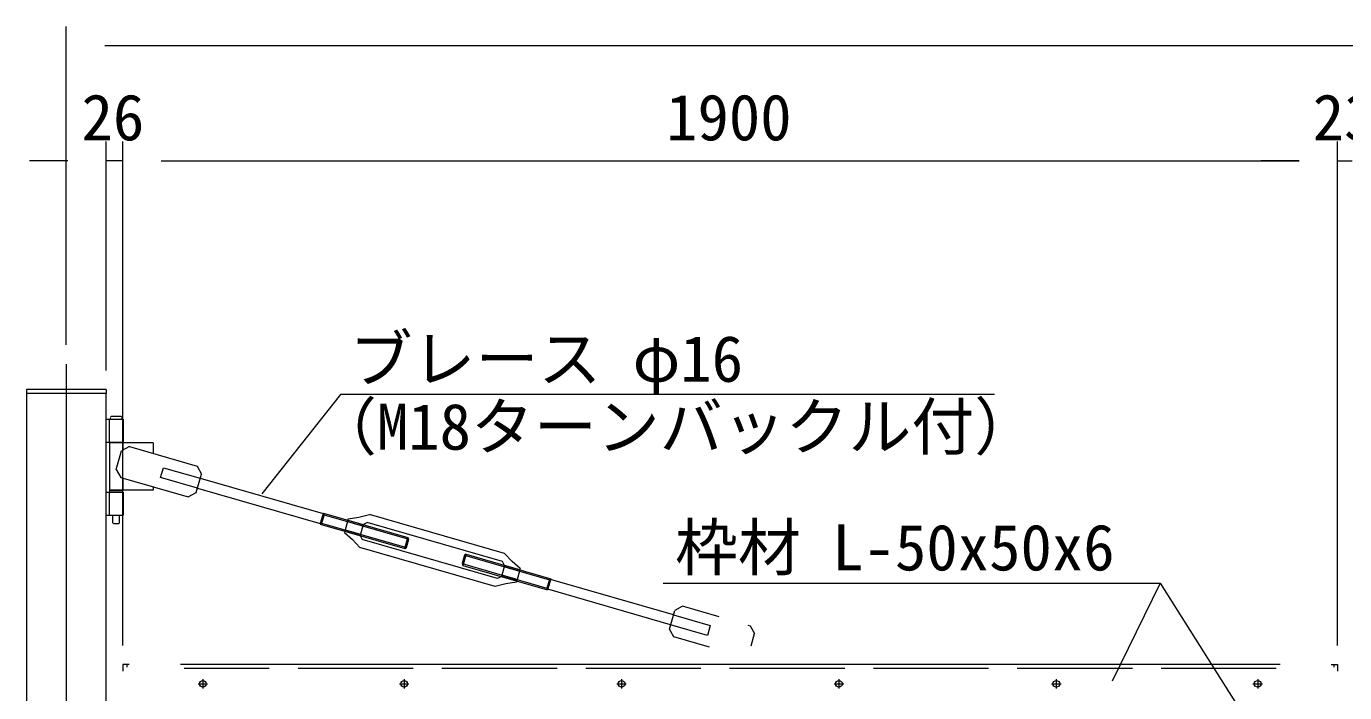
# Model space of a CAD drawing. Units: millimetres, scale not verified. Extents: x -6300 to 6300, y -4455 to 4455.
# Drawn here: x -4112 to -2050, y 1011 to 2053 of the extents above; entities that cross this region are included whole.
import ezdxf
from ezdxf.enums import TextEntityAlignment as Align

# ---------------------------------------------------------------- set-up
doc = ezdxf.new("R2010")
doc.units = ezdxf.units.MM
doc.header["$LTSCALE"] = 30
doc.linetypes.add('DASHED', pattern=[7.5, 6, -1.5])
doc.linetypes.add('USER1', pattern=[50.8, 31.75, -6.35, 6.35, -6.35])
for name, color, linetype, lineweight in [('0-0_D-STR1', 1, 'Continuous', 18), ('0-1_D-BMK', 2, 'USER1', 13), ('0-5_D-STR-TXT', 7, 'Continuous', 9), ('0-6_D-STR-DIM', 7, 'Continuous', 9), ('0-A_D-STR3', 3, 'Continuous', 13)]:
    doc.layers.add(name, color=color, linetype=linetype, lineweight=lineweight)
doc.styles.add('ＭＳ ゴシック', font='')
doc.styles.get('ＭＳ ゴシック').set_extended_font_data('MS Gothic')

msp = doc.modelspace()

# ---------------------------------------------------------------- linework, layer by layer
at = {"layer": '0-0_D-STR1'}
for p, q in [((-3987.01, 1484.73), (-4112.01, 1484.73)), ((-4112.01, 1484.73), (-4112.01, 1478.73)), ((-3987.01, 1484.73), (-3987.01, 1478.73)), ((-4112.01, 1478.73), (-4112.01, -495.27)), ((-3987.01, 1478.73), (-4112.01, 1478.73)), ((-3987.01, 1478.73), (-4112.01, 1478.73)), ((-3961.01, 1054.73), (-3961.01, 1044.73)), ((-3951.01, 1054.73), (-3961.01, 1054.73)), ((-2151.01, 1054.73), (-3871.01, 1054.73)), ((-2071.01, 1054.73), (-2061.01, 1054.73)), ((-2061.01, 1054.73), (-2061.01, 1044.73))]:
    msp.add_line(p, q, dxfattribs=at)
at = {"layer": '0-0_D-STR1', "linetype": 'DASHED'}
for p, q in [((-3955.01, 1054.73), (-3955.01, 1050.73)), ((-2067.01, 1054.73), (-2067.01, 1050.73)), ((-2157.01, 1048.73), (-3865.01, 1048.73))]:
    msp.add_line(p, q, dxfattribs=at)
at = {"layer": '0-0_D-STR1'}
msp.add_lwpolyline([(-4112.01, -495.27), (-3987.01, -495.27), (-3987.01, 1478.73)], dxfattribs=at)
at = {"layer": '0-1_D-BMK'}
for p, q in [((-4049.51, 1524.73), (-4049.51, -535.27)), ((-3836.01, 1032.17), (-3836.01, 1017.29)), ((-3521.01, 1032.17), (-3521.01, 1017.29)), ((-3181.01, 1032.17), (-3181.01, 1017.29)), ((-2841.01, 1032.17), (-2841.01, 1017.29)), ((-2501.01, 1032.17), (-2501.01, 1017.29)), ((-2186.01, 1032.17), (-2186.01, 1017.29)), ((-3843.45, 1024.73), (-3828.57, 1024.73)), ((-3528.45, 1024.73), (-3513.57, 1024.73)), ((-3188.45, 1024.73), (-3173.57, 1024.73)), ((-2848.45, 1024.73), (-2833.57, 1024.73)), ((-2508.45, 1024.73), (-2493.57, 1024.73)), ((-2193.45, 1024.73), (-2178.57, 1024.73))]:
    msp.add_line(p, q, dxfattribs=at)
at = {"layer": '0-5_D-STR-TXT'}
for points in [[(-2597.59, 1476.98), (-3620.71, 1476.98), (-3743.66, 1321.69)], [(-3115.92, 1182.05), (-2338.66, 1182.05), (-2101.14, 806.25)]]:
    msp.add_lwpolyline(points, dxfattribs=at)
at = {"layer": '0-6_D-STR-DIM'}
for p, q in [((-4049.51, 1554.73), (-4049.51, 2052.76)), ((-3989.51, 2022.76), (-109.51, 2022.76)), ((-3987.01, 1514.73), (-3987.01, 1872.77)), ((-3961.01, 1084.73), (-3961.01, 1872.77)), ((-3961.01, 1084.73), (-3961.01, 1872.77)), ((-2061.01, 1084.73), (-2061.01, 1872.77)), ((-2061.01, 1084.73), (-2061.01, 1872.77)), ((-4047.01, 1842.77), (-4107.01, 1842.77)), ((-3961.01, 1842.77), (-3987.01, 1842.77)), ((-3901.01, 1842.77), (-2121.01, 1842.77)), ((-3901.01, 1842.77), (-3841.01, 1842.77)), ((-2121.01, 1842.77), (-2181.01, 1842.77)), ((-2061.01, 1842.77), (-2038.01, 1842.77)), ((-2338.66, 1182.05), (-2413.58, 1028.98))]:
    msp.add_line(p, q, dxfattribs=at)
at = {"layer": '0-A_D-STR3'}
for p, q in [((-3987.01, 1438.7), (-3960.71, 1438.7)), ((-3982.31, 1438.7), (-3982.31, 1402.7)), ((-3963.51, 1442.7), (-3979.51, 1442.7)), ((-3979.51, 1438.7), (-3963.51, 1438.7)), ((-3960.71, 1438.7), (-3960.71, 1402.7)), ((-3987.01, 1402.7), (-3960.71, 1402.7)), ((-3977.01, 1401.7), (-3977.01, 1402.7)), ((-3966.01, 1401.7), (-3966.01, 1402.7)), ((-3982.01, 1401.7), (-3982.01, 1327.7)), ((-3913.51, 1401.7), (-3982.01, 1401.7)), ((-3971.29, 1360), (-3962.97, 1388.82)), ((-3950.59, 1395.65), (-3962.97, 1388.82)), ((-3961.01, 1401.7), (-3961.01, 1389.9)), ((-3950.59, 1395.65), (-3844.91, 1365.14)), ((-3913.51, 1401.7), (-3913.51, 1384.95)), ((-3844.91, 1365.14), (-3838.07, 1352.75)), ((-3971.29, 1360), (-3964.46, 1347.62)), ((-3964.46, 1347.62), (-3858.78, 1317.1)), ((-3961.01, 1346.62), (-3961.01, 1327.7)), ((-3846.4, 1323.93), (-3838.07, 1352.75)), ((-3839.99, 1346.12), (-3647.79, 1290.84)), ((-3987.01, 1324.7), (-3960.71, 1324.7)), ((-3982.31, 1324.7), (-3982.31, 1288.7)), ((-3913.51, 1327.7), (-3982.01, 1327.7)), ((-3960.71, 1324.7), (-3960.71, 1288.7)), ((-3913.51, 1332.9), (-3913.51, 1327.7)), ((-3858.78, 1317.1), (-3846.4, 1323.93)), ((-3846.4, 1323.93), (-3846.1, 1323.93)), ((-3844.45, 1330.68), (-3652.24, 1275.4)), ((-3987.01, 1288.7), (-3960.71, 1288.7)), ((-3976.86, 1276.7), (-3976.86, 1288.7)), ((-3966.16, 1276.7), (-3966.16, 1288.7)), ((-3647.5, 1291.83), (-3652.49, 1274.54)), ((-3647.79, 1290.84), (-3652.25, 1275.38)), ((-3646.38, 1289.24), (-3650.17, 1276.13)), ((-3647.5, 1291.83), (-3515.08, 1253.6)), ((-3646.38, 1289.24), (-3647.5, 1291.83)), ((-3646.38, 1289.24), (-3513.59, 1250.92)), ((-3608.51, 1282.66), (-3614.61, 1261.52)), ((-3609.67, 1278.65), (-3585.65, 1271.71)), ((-3609.07, 1280.74), (-3585.05, 1273.8)), ((-3363.89, 1228.67), (-3575.25, 1289.71)), ((-3975.86, 1275.7), (-3967.16, 1275.7)), ((-3966.16, 1276.7), (-3967.16, 1275.7)), ((-3650.17, 1276.13), (-3652.49, 1274.54)), ((-3652.49, 1274.54), (-3520.07, 1236.3)), ((-3650.17, 1276.13), (-3517.38, 1237.78)), ((-3614.06, 1263.44), (-3590.04, 1256.51)), ((-3613.46, 1265.53), (-3589.44, 1258.59)), ((-3585.05, 1273.8), (-3590.04, 1256.51)), ((-3585.05, 1273.8), (-3578.86, 1277.22)), ((-3367.49, 1216.18), (-3578.86, 1277.22)), ((-3378.87, 1176.79), (-3590.23, 1237.83)), ((-3590.04, 1256.51), (-3586.62, 1250.32)), ((-3375.26, 1189.28), (-3586.62, 1250.32)), ((-3520.07, 1236.3), (-3515.08, 1253.6)), ((-3424.1, 1227.3), (-3429.1, 1210.01)), ((-3426.79, 1225.82), (-3294, 1187.48)), ((-3424.1, 1227.3), (-3291.68, 1189.06)), ((-3430.58, 1212.69), (-3297.79, 1174.35)), ((-3429.1, 1210.01), (-3296.68, 1171.77)), ((-3364.08, 1209.99), (-3369.07, 1192.7)), ((-3364.08, 1209.99), (-3367.49, 1216.18)), ((-3340.66, 1200.97), (-3364.68, 1207.91)), ((-3340.06, 1203.05), (-3364.08, 1209.99)), ((-3339.5, 1204.98), (-3345.61, 1183.84)), ((-3369.07, 1192.7), (-3375.26, 1189.28)), ((-3345.05, 1185.76), (-3369.07, 1192.7)), ((-3344.45, 1187.85), (-3368.47, 1194.78)), ((-3294, 1187.48), (-3297.79, 1174.35)), ((-3291.68, 1189.06), (-3296.68, 1171.77)), ((-3294, 1187.48), (-3291.68, 1189.06)), ((-3099.82, 1132.59), (-3291.97, 1188.07)), ((-3297.79, 1174.35), (-3296.68, 1171.77)), ((-3104.28, 1117.15), (-3296.43, 1172.63)), ((-3106.21, 1110.45), (-3097.89, 1139.28)), ((-3085.51, 1146.11), (-3097.89, 1139.28)), ((-3028.56, 1129.66), (-3085.51, 1146.11)), ((-2983.75, 1116.73), (-2979.82, 1115.59)), ((-2979.82, 1115.59), (-2972.99, 1103.21)), ((-3106.21, 1110.45), (-3105.91, 1110.45)), ((-3099.38, 1098.07), (-3106.21, 1110.45)), ((-3043.51, 1081.94), (-3099.38, 1098.07)), ((-2978.51, 1084.11), (-2972.99, 1103.21))]:
    msp.add_line(p, q, dxfattribs=at)
at = {"layer": '0-A_D-STR3', "linetype": 'DASHED'}
msp.add_line((-3975.86, 1275.7), (-3976.86, 1276.7), dxfattribs=at)
for points in [[(-3844.45, 1330.68), (-3902.11, 1347.27), (-3897.65, 1362.71), (-3839.99, 1346.12)], [(-3099.82, 1132.59), (-3042.18, 1115.94), (-3046.63, 1100.5), (-3104.28, 1117.15)]]:
    msp.add_lwpolyline(points, dxfattribs=at)
at = {"layer": '0-A_D-STR3'}
msp.add_lwpolyline([(-3981.51, 1327.7), (-3961.51, 1327.7), (-3961.51, 1324.7), (-3981.51, 1324.7)], close=True, dxfattribs=at)
for points in [[(-3608.51, 1282.66), (-3592.16, 1285.22), (-3575.25, 1289.71)], [(-3614.61, 1261.52), (-3602.14, 1250.64), (-3590.23, 1237.83)], [(-3520.07, 1236.3), (-3517.38, 1237.78), (-3513.59, 1250.92), (-3515.08, 1253.6)], [(-3424.1, 1227.3), (-3426.79, 1225.82), (-3430.58, 1212.69), (-3429.1, 1210.01)], [(-3339.5, 1204.98), (-3351.97, 1215.86), (-3363.89, 1228.67)], [(-3345.61, 1183.84), (-3361.96, 1181.28), (-3378.87, 1176.79)]]:
    msp.add_lwpolyline(points, dxfattribs=at)
for centre in [(-3836.01, 1024.73), (-3521.01, 1024.73), (-3181.01, 1024.73), (-2841.01, 1024.73), (-2501.01, 1024.73), (-2186.01, 1024.73)]:
    msp.add_circle(centre, 5.25, dxfattribs=at)
for centre, start, end in [((-3978.92, 1440.7), 106.2602, 253.7398), ((-3964.09, 1440.7), 286.2602, 73.7398)]:
    msp.add_arc(centre, 2.08, start, end, dxfattribs=at)

# ---------------------------------------------------------------- texts
at = {"layer": '0-5_D-STR-TXT', "style": 'ＭＳ ゴシック'}
for s, p in [('ブレース φ16', (-3606.37, 1475.34)), ('（M18ターンバックル付）', (-3662.16, 1369.25)), ('枠材 L-50x50x6', (-3097.37, 1180.4))]:
    msp.add_text(s, height=72.14, dxfattribs=at).set_placement(p, align=Align.BOTTOM_LEFT)
at = {"layer": '0-6_D-STR-DIM', "style": 'ＭＳ ゴシック'}
for s, p in [('26', (-4025.71, 1852.89)), ('1900', (-3111.36, 1852.89)), ('23', (-2099.96, 1852.89))]:
    msp.add_text(s, height=72.14, dxfattribs=at).set_placement(p, align=Align.BOTTOM_LEFT)

doc.saveas('drawing.dxf')
